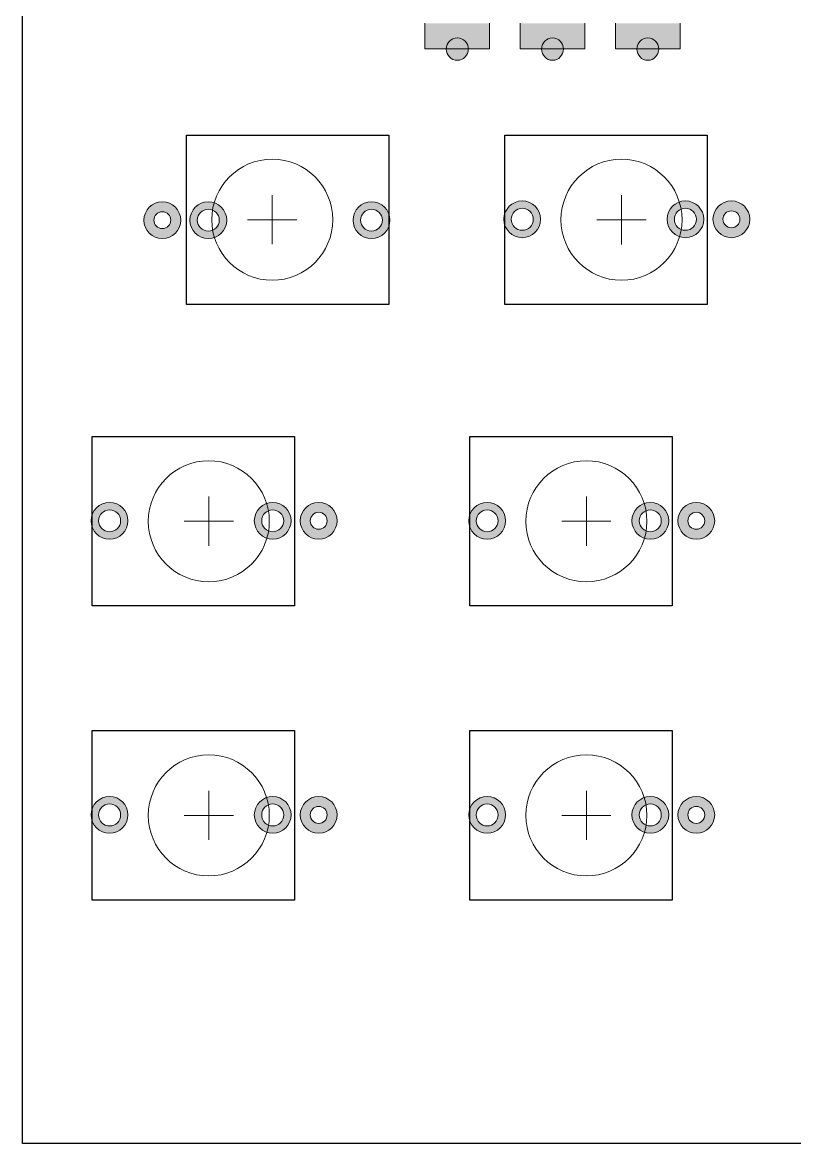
# Model space of a CAD drawing. Header units: millimetres. Extents: x 67 to 148, y 39 to 168.
# Drawn here: x 66.5 to 107.1, y 39.4 to 98.2 of the extents above; entities that cross this region are included whole.
import ezdxf

# ---------------------------------------------------------------- set-up
doc = ezdxf.new("R2010")
doc.units = ezdxf.units.MM
doc.header["$MEASUREMENT"] = 0
doc.layers.add('Layer 14', color=7, linetype='Continuous', lineweight=0)

msp = doc.modelspace()

# ---------------------------------------------------------------- hatches: boundary and pattern name
at = {"layer": 'Layer 14', "true_color": 0xe2e2dc, "transparency": 33554687}
h = msp.add_hatch(color=254, dxfattribs=at)
h.dxf.hatch_style = 2
h.paths.add_polyline_path([(87.655, 98.183), (87.655, 96.842), (91.056, 96.842), (91.056, 98.183)])
h = msp.add_hatch(color=254, dxfattribs=at)
h.dxf.hatch_style = 2
h.paths.add_polyline_path([(92.654, 98.183), (92.654, 96.842), (96.057, 96.842), (96.057, 98.183)])
h = msp.add_hatch(color=254, dxfattribs=at)
h.dxf.hatch_style = 2
h.paths.add_polyline_path([(97.654, 98.183), (97.654, 96.842), (101.057, 96.842), (101.057, 98.183)])
at = {"layer": 'Layer 14', "true_color": 0xb1b3b5, "transparency": 33554687}
h = msp.add_hatch(color=253, dxfattribs=at)
h.dxf.hatch_style = 2
edge = h.paths.add_edge_path()
edge.add_spline(control_points=[(89.933, 96.833), (89.933, 96.508), (89.675, 96.244), (89.356, 96.244), (89.037, 96.244), (88.779, 96.508), (88.779, 96.833), (88.779, 97.158), (89.037, 97.421), (89.356, 97.421), (89.675, 97.421), (89.933, 97.158), (89.933, 96.833)], knot_values=[0, 0, 0, 0, 1, 1, 1, 2, 2, 2, 3, 3, 3, 4, 4, 4, 4], degree=3, periodic=0)
h = msp.add_hatch(color=253, dxfattribs=at)
h.dxf.hatch_style = 2
edge = h.paths.add_edge_path()
edge.add_spline(control_points=[(94.933, 96.833), (94.933, 96.508), (94.675, 96.244), (94.356, 96.244), (94.037, 96.244), (93.779, 96.508), (93.779, 96.833), (93.779, 97.158), (94.037, 97.421), (94.356, 97.421), (94.675, 97.421), (94.933, 97.158), (94.933, 96.833)], knot_values=[0, 0, 0, 0, 1, 1, 1, 2, 2, 2, 3, 3, 3, 4, 4, 4, 4], degree=3, periodic=0)
h = msp.add_hatch(color=253, dxfattribs=at)
h.dxf.hatch_style = 2
edge = h.paths.add_edge_path()
edge.add_spline(control_points=[(99.932, 96.833), (99.932, 96.508), (99.674, 96.244), (99.356, 96.244), (99.037, 96.244), (98.778, 96.508), (98.778, 96.833), (98.778, 97.158), (99.037, 97.421), (99.356, 97.421), (99.674, 97.421), (99.932, 97.158), (99.932, 96.833)], knot_values=[0, 0, 0, 0, 1, 1, 1, 2, 2, 2, 3, 3, 3, 4, 4, 4, 4], degree=3, periodic=0)
at = {"layer": 'Layer 14', "true_color": 0xbbbdbf, "transparency": 33554687}
h = msp.add_hatch(color=9, dxfattribs=at)
h.dxf.hatch_style = 2
edge = h.paths.add_edge_path()
edge.add_spline(control_points=[(73.884, 88.819), (73.352, 88.819), (72.918, 88.386), (72.918, 87.854), (72.918, 87.322), (73.352, 86.889), (73.884, 86.889), (74.416, 86.889), (74.849, 87.322), (74.849, 87.854), (74.849, 88.386), (74.416, 88.819), (73.884, 88.819), (73.884, 88.819), (73.884, 88.819), (73.884, 88.819)], knot_values=[0, 0, 0, 0, 1, 1, 1, 2, 2, 2, 3, 3, 3, 4, 4, 4, 5, 5, 5, 5], degree=3, periodic=0)
edge = h.paths.add_edge_path()
edge.add_spline(control_points=[(73.884, 88.299), (74.129, 88.299), (74.328, 88.1), (74.328, 87.854), (74.328, 87.609), (74.129, 87.41), (73.884, 87.41), (73.638, 87.41), (73.439, 87.609), (73.439, 87.854), (73.439, 88.1), (73.638, 88.299), (73.884, 88.299)], knot_values=[0, 0, 0, 0, 1, 1, 1, 2, 2, 2, 3, 3, 3, 4, 4, 4, 4], degree=3, periodic=0)
edge.add_line((73.884, 88.299), (73.884, 88.299))
h = msp.add_hatch(color=9, dxfattribs=at)
h.dxf.hatch_style = 2
edge = h.paths.add_edge_path()
edge.add_spline(control_points=[(76.297, 88.819), (75.765, 88.819), (75.331, 88.386), (75.331, 87.854), (75.331, 87.322), (75.765, 86.889), (76.297, 86.889), (76.829, 86.889), (77.262, 87.322), (77.262, 87.854), (77.262, 88.386), (76.829, 88.819), (76.297, 88.819), (76.297, 88.819), (76.297, 88.819), (76.297, 88.819)], knot_values=[0, 0, 0, 0, 1, 1, 1, 2, 2, 2, 3, 3, 3, 4, 4, 4, 5, 5, 5, 5], degree=3, periodic=0)
edge = h.paths.add_edge_path()
edge.add_spline(control_points=[(76.297, 88.431), (76.615, 88.431), (76.873, 88.172), (76.873, 87.854), (76.873, 87.536), (76.615, 87.278), (76.297, 87.278), (75.978, 87.278), (75.72, 87.536), (75.72, 87.854), (75.72, 88.172), (75.978, 88.431), (76.297, 88.431)], knot_values=[0, 0, 0, 0, 1, 1, 1, 2, 2, 2, 3, 3, 3, 4, 4, 4, 4], degree=3, periodic=0)
edge.add_line((76.297, 88.431), (76.297, 88.431))
h = msp.add_hatch(color=9, dxfattribs=at)
h.dxf.hatch_style = 2
edge = h.paths.add_edge_path()
edge.add_spline(control_points=[(84.856, 88.819), (84.324, 88.819), (83.891, 88.386), (83.891, 87.854), (83.891, 87.322), (84.324, 86.889), (84.856, 86.889), (85.388, 86.889), (85.822, 87.322), (85.822, 87.854), (85.822, 88.386), (85.388, 88.819), (84.856, 88.819), (84.856, 88.819), (84.856, 88.819), (84.856, 88.819)], knot_values=[0, 0, 0, 0, 1, 1, 1, 2, 2, 2, 3, 3, 3, 4, 4, 4, 5, 5, 5, 5], degree=3, periodic=0)
edge = h.paths.add_edge_path()
edge.add_spline(control_points=[(84.856, 88.431), (85.175, 88.431), (85.433, 88.172), (85.433, 87.854), (85.433, 87.536), (85.175, 87.278), (84.856, 87.278), (84.538, 87.278), (84.28, 87.536), (84.28, 87.854), (84.28, 88.172), (84.538, 88.431), (84.856, 88.431)], knot_values=[0, 0, 0, 0, 1, 1, 1, 2, 2, 2, 3, 3, 3, 4, 4, 4, 4], degree=3, periodic=0)
edge.add_line((84.856, 88.431), (84.856, 88.431))
h = msp.add_hatch(color=9, dxfattribs=at)
h.dxf.hatch_style = 2
edge = h.paths.add_edge_path()
edge.add_spline(control_points=[(92.768, 86.935), (93.3, 86.935), (93.733, 87.368), (93.733, 87.9), (93.733, 88.432), (93.3, 88.865), (92.768, 88.865), (92.236, 88.865), (91.803, 88.432), (91.803, 87.9), (91.803, 87.368), (92.236, 86.935), (92.768, 86.935), (92.768, 86.935), (92.768, 86.935), (92.768, 86.935)], knot_values=[0, 0, 0, 0, 1, 1, 1, 2, 2, 2, 3, 3, 3, 4, 4, 4, 5, 5, 5, 5], degree=3, periodic=0)
edge = h.paths.add_edge_path()
edge.add_spline(control_points=[(92.768, 87.324), (92.45, 87.324), (92.192, 87.582), (92.192, 87.9), (92.192, 88.218), (92.45, 88.476), (92.768, 88.476), (93.086, 88.476), (93.345, 88.218), (93.345, 87.9), (93.345, 87.582), (93.086, 87.324), (92.768, 87.324)], knot_values=[0, 0, 0, 0, 1, 1, 1, 2, 2, 2, 3, 3, 3, 4, 4, 4, 4], degree=3, periodic=0)
edge.add_line((92.768, 87.324), (92.768, 87.324))
h = msp.add_hatch(color=9, dxfattribs=at)
h.dxf.hatch_style = 2
edge = h.paths.add_edge_path()
edge.add_spline(control_points=[(101.328, 86.935), (101.86, 86.935), (102.293, 87.368), (102.293, 87.9), (102.293, 88.432), (101.86, 88.865), (101.328, 88.865), (100.796, 88.865), (100.363, 88.432), (100.363, 87.9), (100.363, 87.368), (100.796, 86.935), (101.328, 86.935), (101.328, 86.935), (101.328, 86.935), (101.328, 86.935)], knot_values=[0, 0, 0, 0, 1, 1, 1, 2, 2, 2, 3, 3, 3, 4, 4, 4, 5, 5, 5, 5], degree=3, periodic=0)
edge = h.paths.add_edge_path()
edge.add_spline(control_points=[(101.328, 87.324), (101.009, 87.324), (100.751, 87.582), (100.751, 87.9), (100.751, 88.218), (101.009, 88.476), (101.328, 88.476), (101.646, 88.476), (101.904, 88.218), (101.904, 87.9), (101.904, 87.582), (101.646, 87.324), (101.328, 87.324)], knot_values=[0, 0, 0, 0, 1, 1, 1, 2, 2, 2, 3, 3, 3, 4, 4, 4, 4], degree=3, periodic=0)
edge.add_line((101.328, 87.324), (101.328, 87.324))
h = msp.add_hatch(color=9, dxfattribs=at)
h.dxf.hatch_style = 2
edge = h.paths.add_edge_path()
edge.add_spline(control_points=[(103.741, 86.935), (104.273, 86.935), (104.706, 87.368), (104.706, 87.9), (104.706, 88.432), (104.273, 88.865), (103.741, 88.865), (103.209, 88.865), (102.775, 88.432), (102.775, 87.9), (102.775, 87.368), (103.209, 86.935), (103.741, 86.935), (103.741, 86.935), (103.741, 86.935), (103.741, 86.935)], knot_values=[0, 0, 0, 0, 1, 1, 1, 2, 2, 2, 3, 3, 3, 4, 4, 4, 5, 5, 5, 5], degree=3, periodic=0)
edge = h.paths.add_edge_path()
edge.add_spline(control_points=[(103.741, 87.456), (103.495, 87.456), (103.296, 87.654), (103.296, 87.9), (103.296, 88.146), (103.495, 88.344), (103.741, 88.344), (103.986, 88.344), (104.185, 88.146), (104.185, 87.9), (104.185, 87.654), (103.986, 87.456), (103.741, 87.456)], knot_values=[0, 0, 0, 0, 1, 1, 1, 2, 2, 2, 3, 3, 3, 4, 4, 4, 4], degree=3, periodic=0)
edge.add_line((103.741, 87.456), (103.741, 87.456))
h = msp.add_hatch(color=9, dxfattribs=at)
h.dxf.hatch_style = 2
edge = h.paths.add_edge_path()
edge.add_spline(control_points=[(71.115, 71.119), (71.647, 71.119), (72.08, 71.552), (72.08, 72.084), (72.08, 72.616), (71.647, 73.049), (71.115, 73.049), (70.583, 73.049), (70.15, 72.616), (70.15, 72.084), (70.15, 71.552), (70.583, 71.119), (71.115, 71.119), (71.115, 71.119), (71.115, 71.119), (71.115, 71.119)], knot_values=[0, 0, 0, 0, 1, 1, 1, 2, 2, 2, 3, 3, 3, 4, 4, 4, 5, 5, 5, 5], degree=3, periodic=0)
edge = h.paths.add_edge_path()
edge.add_spline(control_points=[(71.115, 71.508), (70.797, 71.508), (70.539, 71.766), (70.539, 72.084), (70.539, 72.402), (70.797, 72.66), (71.115, 72.66), (71.433, 72.66), (71.692, 72.402), (71.692, 72.084), (71.692, 71.766), (71.433, 71.508), (71.115, 71.508)], knot_values=[0, 0, 0, 0, 1, 1, 1, 2, 2, 2, 3, 3, 3, 4, 4, 4, 4], degree=3, periodic=0)
edge.add_line((71.115, 71.508), (71.115, 71.508))
h = msp.add_hatch(color=9, dxfattribs=at)
h.dxf.hatch_style = 2
edge = h.paths.add_edge_path()
edge.add_spline(control_points=[(79.675, 71.119), (80.207, 71.119), (80.64, 71.552), (80.64, 72.084), (80.64, 72.616), (80.207, 73.049), (79.675, 73.049), (79.142, 73.049), (78.709, 72.616), (78.709, 72.084), (78.709, 71.552), (79.142, 71.119), (79.675, 71.119), (79.675, 71.119), (79.675, 71.119), (79.675, 71.119)], knot_values=[0, 0, 0, 0, 1, 1, 1, 2, 2, 2, 3, 3, 3, 4, 4, 4, 5, 5, 5, 5], degree=3, periodic=0)
edge = h.paths.add_edge_path()
edge.add_spline(control_points=[(79.675, 71.508), (79.356, 71.508), (79.098, 71.766), (79.098, 72.084), (79.098, 72.402), (79.356, 72.66), (79.675, 72.66), (79.993, 72.66), (80.251, 72.402), (80.251, 72.084), (80.251, 71.766), (79.993, 71.508), (79.675, 71.508)], knot_values=[0, 0, 0, 0, 1, 1, 1, 2, 2, 2, 3, 3, 3, 4, 4, 4, 4], degree=3, periodic=0)
edge.add_line((79.675, 71.508), (79.675, 71.508))
h = msp.add_hatch(color=9, dxfattribs=at)
h.dxf.hatch_style = 2
edge = h.paths.add_edge_path()
edge.add_spline(control_points=[(82.088, 71.119), (82.62, 71.119), (83.053, 71.552), (83.053, 72.084), (83.053, 72.616), (82.62, 73.049), (82.088, 73.049), (81.555, 73.049), (81.122, 72.616), (81.122, 72.084), (81.122, 71.552), (81.555, 71.119), (82.088, 71.119), (82.088, 71.119), (82.088, 71.119), (82.088, 71.119)], knot_values=[0, 0, 0, 0, 1, 1, 1, 2, 2, 2, 3, 3, 3, 4, 4, 4, 5, 5, 5, 5], degree=3, periodic=0)
edge = h.paths.add_edge_path()
edge.add_spline(control_points=[(82.088, 71.64), (81.842, 71.64), (81.643, 71.838), (81.643, 72.084), (81.643, 72.33), (81.842, 72.528), (82.088, 72.528), (82.333, 72.528), (82.532, 72.33), (82.532, 72.084), (82.532, 71.838), (82.333, 71.64), (82.088, 71.64)], knot_values=[0, 0, 0, 0, 1, 1, 1, 2, 2, 2, 3, 3, 3, 4, 4, 4, 4], degree=3, periodic=0)
edge.add_line((82.088, 71.64), (82.088, 71.64))
h = msp.add_hatch(color=9, dxfattribs=at)
h.dxf.hatch_style = 2
edge = h.paths.add_edge_path()
edge.add_spline(control_points=[(90.927, 71.119), (91.459, 71.119), (91.892, 71.552), (91.892, 72.084), (91.892, 72.616), (91.459, 73.049), (90.927, 73.049), (90.395, 73.049), (89.962, 72.616), (89.962, 72.084), (89.962, 71.552), (90.395, 71.119), (90.927, 71.119), (90.927, 71.119), (90.927, 71.119), (90.927, 71.119)], knot_values=[0, 0, 0, 0, 1, 1, 1, 2, 2, 2, 3, 3, 3, 4, 4, 4, 5, 5, 5, 5], degree=3, periodic=0)
edge = h.paths.add_edge_path()
edge.add_spline(control_points=[(90.927, 71.508), (90.609, 71.508), (90.351, 71.766), (90.351, 72.084), (90.351, 72.402), (90.609, 72.66), (90.927, 72.66), (91.245, 72.66), (91.504, 72.402), (91.504, 72.084), (91.504, 71.766), (91.245, 71.508), (90.927, 71.508)], knot_values=[0, 0, 0, 0, 1, 1, 1, 2, 2, 2, 3, 3, 3, 4, 4, 4, 4], degree=3, periodic=0)
edge.add_line((90.927, 71.508), (90.927, 71.508))
h = msp.add_hatch(color=9, dxfattribs=at)
h.dxf.hatch_style = 2
edge = h.paths.add_edge_path()
edge.add_spline(control_points=[(99.487, 71.119), (100.019, 71.119), (100.452, 71.552), (100.452, 72.084), (100.452, 72.616), (100.019, 73.049), (99.487, 73.049), (98.954, 73.049), (98.521, 72.616), (98.521, 72.084), (98.521, 71.552), (98.954, 71.119), (99.487, 71.119), (99.487, 71.119), (99.487, 71.119), (99.487, 71.119)], knot_values=[0, 0, 0, 0, 1, 1, 1, 2, 2, 2, 3, 3, 3, 4, 4, 4, 5, 5, 5, 5], degree=3, periodic=0)
edge = h.paths.add_edge_path()
edge.add_spline(control_points=[(99.487, 71.508), (99.168, 71.508), (98.91, 71.766), (98.91, 72.084), (98.91, 72.402), (99.168, 72.66), (99.487, 72.66), (99.805, 72.66), (100.063, 72.402), (100.063, 72.084), (100.063, 71.766), (99.805, 71.508), (99.487, 71.508)], knot_values=[0, 0, 0, 0, 1, 1, 1, 2, 2, 2, 3, 3, 3, 4, 4, 4, 4], degree=3, periodic=0)
edge.add_line((99.487, 71.508), (99.487, 71.508))
h = msp.add_hatch(color=9, dxfattribs=at)
h.dxf.hatch_style = 2
edge = h.paths.add_edge_path()
edge.add_spline(control_points=[(101.9, 71.119), (102.432, 71.119), (102.865, 71.552), (102.865, 72.084), (102.865, 72.616), (102.432, 73.049), (101.9, 73.049), (101.367, 73.049), (100.934, 72.616), (100.934, 72.084), (100.934, 71.552), (101.367, 71.119), (101.9, 71.119), (101.9, 71.119), (101.9, 71.119), (101.9, 71.119)], knot_values=[0, 0, 0, 0, 1, 1, 1, 2, 2, 2, 3, 3, 3, 4, 4, 4, 5, 5, 5, 5], degree=3, periodic=0)
edge = h.paths.add_edge_path()
edge.add_spline(control_points=[(101.9, 71.64), (101.654, 71.64), (101.455, 71.838), (101.455, 72.084), (101.455, 72.33), (101.654, 72.528), (101.9, 72.528), (102.145, 72.528), (102.344, 72.33), (102.344, 72.084), (102.344, 71.838), (102.145, 71.64), (101.9, 71.64)], knot_values=[0, 0, 0, 0, 1, 1, 1, 2, 2, 2, 3, 3, 3, 4, 4, 4, 4], degree=3, periodic=0)
edge.add_line((101.9, 71.64), (101.9, 71.64))
h = msp.add_hatch(color=9, dxfattribs=at)
h.dxf.hatch_style = 2
edge = h.paths.add_edge_path()
edge.add_spline(control_points=[(71.115, 55.688), (71.647, 55.688), (72.08, 56.12), (72.08, 56.653), (72.08, 57.185), (71.647, 57.618), (71.115, 57.618), (70.583, 57.618), (70.15, 57.185), (70.15, 56.653), (70.15, 56.12), (70.583, 55.688), (71.115, 55.688), (71.115, 55.688), (71.115, 55.688), (71.115, 55.688)], knot_values=[0, 0, 0, 0, 1, 1, 1, 2, 2, 2, 3, 3, 3, 4, 4, 4, 5, 5, 5, 5], degree=3, periodic=0)
edge = h.paths.add_edge_path()
edge.add_spline(control_points=[(71.115, 56.076), (70.797, 56.076), (70.539, 56.334), (70.539, 56.653), (70.539, 56.971), (70.797, 57.229), (71.115, 57.229), (71.433, 57.229), (71.692, 56.971), (71.692, 56.653), (71.692, 56.334), (71.433, 56.076), (71.115, 56.076)], knot_values=[0, 0, 0, 0, 1, 1, 1, 2, 2, 2, 3, 3, 3, 4, 4, 4, 4], degree=3, periodic=0)
edge.add_line((71.115, 56.076), (71.115, 56.076))
h = msp.add_hatch(color=9, dxfattribs=at)
h.dxf.hatch_style = 2
edge = h.paths.add_edge_path()
edge.add_spline(control_points=[(79.675, 55.688), (80.207, 55.688), (80.64, 56.12), (80.64, 56.653), (80.64, 57.185), (80.207, 57.618), (79.675, 57.618), (79.142, 57.618), (78.709, 57.185), (78.709, 56.653), (78.709, 56.12), (79.142, 55.688), (79.675, 55.688), (79.675, 55.688), (79.675, 55.688), (79.675, 55.688)], knot_values=[0, 0, 0, 0, 1, 1, 1, 2, 2, 2, 3, 3, 3, 4, 4, 4, 5, 5, 5, 5], degree=3, periodic=0)
edge = h.paths.add_edge_path()
edge.add_spline(control_points=[(79.675, 56.076), (79.356, 56.076), (79.098, 56.334), (79.098, 56.653), (79.098, 56.971), (79.356, 57.229), (79.675, 57.229), (79.993, 57.229), (80.251, 56.971), (80.251, 56.653), (80.251, 56.334), (79.993, 56.076), (79.675, 56.076)], knot_values=[0, 0, 0, 0, 1, 1, 1, 2, 2, 2, 3, 3, 3, 4, 4, 4, 4], degree=3, periodic=0)
edge.add_line((79.675, 56.076), (79.675, 56.076))
h = msp.add_hatch(color=9, dxfattribs=at)
h.dxf.hatch_style = 2
edge = h.paths.add_edge_path()
edge.add_spline(control_points=[(82.088, 55.688), (82.62, 55.688), (83.053, 56.12), (83.053, 56.653), (83.053, 57.185), (82.62, 57.618), (82.088, 57.618), (81.555, 57.618), (81.122, 57.185), (81.122, 56.653), (81.122, 56.12), (81.555, 55.688), (82.088, 55.688), (82.088, 55.688), (82.088, 55.688), (82.088, 55.688)], knot_values=[0, 0, 0, 0, 1, 1, 1, 2, 2, 2, 3, 3, 3, 4, 4, 4, 5, 5, 5, 5], degree=3, periodic=0)
edge = h.paths.add_edge_path()
edge.add_spline(control_points=[(82.088, 56.208), (81.842, 56.208), (81.643, 56.407), (81.643, 56.653), (81.643, 56.898), (81.842, 57.097), (82.088, 57.097), (82.333, 57.097), (82.532, 56.898), (82.532, 56.653), (82.532, 56.407), (82.333, 56.208), (82.088, 56.208)], knot_values=[0, 0, 0, 0, 1, 1, 1, 2, 2, 2, 3, 3, 3, 4, 4, 4, 4], degree=3, periodic=0)
edge.add_line((82.088, 56.208), (82.088, 56.208))
h = msp.add_hatch(color=9, dxfattribs=at)
h.dxf.hatch_style = 2
edge = h.paths.add_edge_path()
edge.add_spline(control_points=[(90.927, 55.688), (91.459, 55.688), (91.892, 56.12), (91.892, 56.653), (91.892, 57.185), (91.459, 57.618), (90.927, 57.618), (90.395, 57.618), (89.962, 57.185), (89.962, 56.653), (89.962, 56.12), (90.395, 55.688), (90.927, 55.688), (90.927, 55.688), (90.927, 55.688), (90.927, 55.688)], knot_values=[0, 0, 0, 0, 1, 1, 1, 2, 2, 2, 3, 3, 3, 4, 4, 4, 5, 5, 5, 5], degree=3, periodic=0)
edge = h.paths.add_edge_path()
edge.add_spline(control_points=[(90.927, 56.076), (90.609, 56.076), (90.351, 56.334), (90.351, 56.653), (90.351, 56.971), (90.609, 57.229), (90.927, 57.229), (91.245, 57.229), (91.504, 56.971), (91.504, 56.653), (91.504, 56.334), (91.245, 56.076), (90.927, 56.076)], knot_values=[0, 0, 0, 0, 1, 1, 1, 2, 2, 2, 3, 3, 3, 4, 4, 4, 4], degree=3, periodic=0)
edge.add_line((90.927, 56.076), (90.927, 56.076))
h = msp.add_hatch(color=9, dxfattribs=at)
h.dxf.hatch_style = 2
edge = h.paths.add_edge_path()
edge.add_spline(control_points=[(99.487, 55.688), (100.019, 55.688), (100.452, 56.12), (100.452, 56.653), (100.452, 57.185), (100.019, 57.618), (99.487, 57.618), (98.954, 57.618), (98.521, 57.185), (98.521, 56.653), (98.521, 56.12), (98.954, 55.688), (99.487, 55.688), (99.487, 55.688), (99.487, 55.688), (99.487, 55.688)], knot_values=[0, 0, 0, 0, 1, 1, 1, 2, 2, 2, 3, 3, 3, 4, 4, 4, 5, 5, 5, 5], degree=3, periodic=0)
edge = h.paths.add_edge_path()
edge.add_spline(control_points=[(99.487, 56.076), (99.168, 56.076), (98.91, 56.334), (98.91, 56.653), (98.91, 56.971), (99.168, 57.229), (99.487, 57.229), (99.805, 57.229), (100.063, 56.971), (100.063, 56.653), (100.063, 56.334), (99.805, 56.076), (99.487, 56.076)], knot_values=[0, 0, 0, 0, 1, 1, 1, 2, 2, 2, 3, 3, 3, 4, 4, 4, 4], degree=3, periodic=0)
edge.add_line((99.487, 56.076), (99.487, 56.076))
h = msp.add_hatch(color=9, dxfattribs=at)
h.dxf.hatch_style = 2
edge = h.paths.add_edge_path()
edge.add_spline(control_points=[(101.9, 55.688), (102.432, 55.688), (102.865, 56.12), (102.865, 56.653), (102.865, 57.185), (102.432, 57.618), (101.9, 57.618), (101.367, 57.618), (100.934, 57.185), (100.934, 56.653), (100.934, 56.12), (101.367, 55.688), (101.9, 55.688), (101.9, 55.688), (101.9, 55.688), (101.9, 55.688)], knot_values=[0, 0, 0, 0, 1, 1, 1, 2, 2, 2, 3, 3, 3, 4, 4, 4, 5, 5, 5, 5], degree=3, periodic=0)
edge = h.paths.add_edge_path()
edge.add_spline(control_points=[(101.9, 56.208), (101.654, 56.208), (101.455, 56.407), (101.455, 56.653), (101.455, 56.898), (101.654, 57.097), (101.9, 57.097), (102.145, 57.097), (102.344, 56.898), (102.344, 56.653), (102.344, 56.407), (102.145, 56.208), (101.9, 56.208)], knot_values=[0, 0, 0, 0, 1, 1, 1, 2, 2, 2, 3, 3, 3, 4, 4, 4, 4], degree=3, periodic=0)
edge.add_line((101.9, 56.208), (101.9, 56.208))

# ---------------------------------------------------------------- linework, layer by layer
at = {"layer": 'Layer 14', "color": 7, "lineweight": 18, "true_color": 0xffffff}
for p, q in [((79.649, 86.588), (79.649, 89.167)), ((97.975, 89.166), (97.975, 86.587)), ((80.939, 87.877), (78.36, 87.877)), ((96.686, 87.877), (99.264, 87.877)), ((76.322, 73.35), (76.322, 70.771)), ((96.134, 73.35), (96.134, 70.771)), ((75.033, 72.061), (77.611, 72.061)), ((94.845, 72.061), (97.423, 72.061)), ((76.322, 57.919), (76.322, 55.34)), ((96.134, 57.919), (96.134, 55.34)), ((75.033, 56.63), (77.611, 56.63)), ((94.845, 56.63), (97.423, 56.63))]:
    msp.add_line(p, q, dxfattribs=at)
at = {"layer": 'Layer 14', "color": 7, "lineweight": 25, "true_color": 0xffffff}
msp.add_lwpolyline([(147.569, 39.412), (66.543, 39.412), (66.543, 167.912), (147.569, 167.912)], close=True, dxfattribs=at)
at = {"layer": 'Layer 14', "color": 7, "lineweight": 9, "true_color": 0xffffff}
for points in [[(87.655, 98.183), (87.655, 96.842), (91.056, 96.842), (91.056, 98.183)], [(92.654, 98.183), (92.654, 96.842), (96.057, 96.842), (96.057, 98.183)], [(97.654, 98.183), (97.654, 96.842), (101.057, 96.842), (101.057, 98.183)]]:
    msp.add_lwpolyline(points, dxfattribs=at)
at = {"layer": 'Layer 14', "color": 7, "lineweight": 30, "true_color": 0xffffff}
for points in [[(75.154, 83.432), (75.154, 92.322), (85.771, 92.322), (85.771, 83.432)], [(102.471, 92.322), (102.471, 83.432), (91.854, 83.432), (91.854, 92.322)], [(80.818, 76.506), (80.818, 67.616), (70.201, 67.616), (70.201, 76.506)], [(100.63, 76.506), (100.63, 67.616), (90.013, 67.616), (90.013, 76.506)], [(80.818, 61.075), (80.818, 52.185), (70.201, 52.185), (70.201, 61.075)], [(100.63, 61.075), (100.63, 52.185), (90.013, 52.185), (90.013, 61.075)]]:
    msp.add_lwpolyline(points, close=True, dxfattribs=at)
at = {"layer": 'Layer 14', "color": 7, "lineweight": 18, "true_color": 0xffffff}
for centre in [(79.649, 87.878), (97.975, 87.877), (76.322, 72.061), (96.134, 72.061), (76.322, 56.629), (96.134, 56.629)]:
    msp.add_circle(centre, 3.175, dxfattribs=at)
at = {"layer": 'Layer 14', "color": 7, "lineweight": 9, "true_color": 0xffffff}
for points in [[(89.933, 96.833), (89.933, 96.508), (89.675, 96.244), (89.356, 96.244), (89.037, 96.244), (88.779, 96.508), (88.779, 96.833), (88.779, 97.158), (89.037, 97.421), (89.356, 97.421), (89.675, 97.421), (89.933, 97.158), (89.933, 96.833)], [(94.933, 96.833), (94.933, 96.508), (94.675, 96.244), (94.356, 96.244), (94.037, 96.244), (93.779, 96.508), (93.779, 96.833), (93.779, 97.158), (94.037, 97.421), (94.356, 97.421), (94.675, 97.421), (94.933, 97.158), (94.933, 96.833)], [(99.932, 96.833), (99.932, 96.508), (99.674, 96.244), (99.356, 96.244), (99.037, 96.244), (98.778, 96.508), (98.778, 96.833), (98.778, 97.158), (99.037, 97.421), (99.356, 97.421), (99.674, 97.421), (99.932, 97.158), (99.932, 96.833)]]:
    msp.add_open_spline(points, degree=3, knots=[0, 0, 0, 0, 1, 1, 1, 2, 2, 2, 3, 3, 3, 4, 4, 4, 4], dxfattribs=at)
at = {"layer": 'Layer 14', "color": 7, "lineweight": 0, "true_color": 0xffffff}
for points, knots in [([(73.884, 88.819), (73.352, 88.819), (72.918, 88.386), (72.918, 87.854), (72.918, 87.322), (73.352, 86.889), (73.884, 86.889), (74.416, 86.889), (74.849, 87.322), (74.849, 87.854), (74.849, 88.386), (74.416, 88.819), (73.884, 88.819), (73.884, 88.819), (73.884, 88.819), (73.884, 88.819)], [0, 0, 0, 0, 1, 1, 1, 2, 2, 2, 3, 3, 3, 4, 4, 4, 5, 5, 5, 5]), ([(76.297, 88.819), (75.765, 88.819), (75.331, 88.386), (75.331, 87.854), (75.331, 87.322), (75.765, 86.889), (76.297, 86.889), (76.829, 86.889), (77.262, 87.322), (77.262, 87.854), (77.262, 88.386), (76.829, 88.819), (76.297, 88.819), (76.297, 88.819), (76.297, 88.819), (76.297, 88.819)], [0, 0, 0, 0, 1, 1, 1, 2, 2, 2, 3, 3, 3, 4, 4, 4, 5, 5, 5, 5]), ([(84.856, 88.819), (84.324, 88.819), (83.891, 88.386), (83.891, 87.854), (83.891, 87.322), (84.324, 86.889), (84.856, 86.889), (85.388, 86.889), (85.822, 87.322), (85.822, 87.854), (85.822, 88.386), (85.388, 88.819), (84.856, 88.819), (84.856, 88.819), (84.856, 88.819), (84.856, 88.819)], [0, 0, 0, 0, 1, 1, 1, 2, 2, 2, 3, 3, 3, 4, 4, 4, 5, 5, 5, 5]), ([(92.768, 86.935), (93.3, 86.935), (93.733, 87.368), (93.733, 87.9), (93.733, 88.432), (93.3, 88.865), (92.768, 88.865), (92.236, 88.865), (91.803, 88.432), (91.803, 87.9), (91.803, 87.368), (92.236, 86.935), (92.768, 86.935), (92.768, 86.935), (92.768, 86.935), (92.768, 86.935)], [0, 0, 0, 0, 1, 1, 1, 2, 2, 2, 3, 3, 3, 4, 4, 4, 5, 5, 5, 5]), ([(101.328, 86.935), (101.86, 86.935), (102.293, 87.368), (102.293, 87.9), (102.293, 88.432), (101.86, 88.865), (101.328, 88.865), (100.796, 88.865), (100.363, 88.432), (100.363, 87.9), (100.363, 87.368), (100.796, 86.935), (101.328, 86.935), (101.328, 86.935), (101.328, 86.935), (101.328, 86.935)], [0, 0, 0, 0, 1, 1, 1, 2, 2, 2, 3, 3, 3, 4, 4, 4, 5, 5, 5, 5]), ([(103.741, 86.935), (104.273, 86.935), (104.706, 87.368), (104.706, 87.9), (104.706, 88.432), (104.273, 88.865), (103.741, 88.865), (103.209, 88.865), (102.775, 88.432), (102.775, 87.9), (102.775, 87.368), (103.209, 86.935), (103.741, 86.935), (103.741, 86.935), (103.741, 86.935), (103.741, 86.935)], [0, 0, 0, 0, 1, 1, 1, 2, 2, 2, 3, 3, 3, 4, 4, 4, 5, 5, 5, 5]), ([(73.884, 88.299), (74.129, 88.299), (74.328, 88.1), (74.328, 87.854), (74.328, 87.609), (74.129, 87.41), (73.884, 87.41), (73.638, 87.41), (73.439, 87.609), (73.439, 87.854), (73.439, 88.1), (73.638, 88.299), (73.884, 88.299)], [0, 0, 0, 0, 1, 1, 1, 2, 2, 2, 3, 3, 3, 4, 4, 4, 4]), ([(76.297, 88.431), (76.615, 88.431), (76.873, 88.172), (76.873, 87.854), (76.873, 87.536), (76.615, 87.278), (76.297, 87.278), (75.978, 87.278), (75.72, 87.536), (75.72, 87.854), (75.72, 88.172), (75.978, 88.431), (76.297, 88.431)], [0, 0, 0, 0, 1, 1, 1, 2, 2, 2, 3, 3, 3, 4, 4, 4, 4]), ([(84.856, 88.431), (85.175, 88.431), (85.433, 88.172), (85.433, 87.854), (85.433, 87.536), (85.175, 87.278), (84.856, 87.278), (84.538, 87.278), (84.28, 87.536), (84.28, 87.854), (84.28, 88.172), (84.538, 88.431), (84.856, 88.431)], [0, 0, 0, 0, 1, 1, 1, 2, 2, 2, 3, 3, 3, 4, 4, 4, 4]), ([(92.768, 87.324), (92.45, 87.324), (92.192, 87.582), (92.192, 87.9), (92.192, 88.218), (92.45, 88.476), (92.768, 88.476), (93.086, 88.476), (93.345, 88.218), (93.345, 87.9), (93.345, 87.582), (93.086, 87.324), (92.768, 87.324)], [0, 0, 0, 0, 1, 1, 1, 2, 2, 2, 3, 3, 3, 4, 4, 4, 4]), ([(101.328, 87.324), (101.009, 87.324), (100.751, 87.582), (100.751, 87.9), (100.751, 88.218), (101.009, 88.476), (101.328, 88.476), (101.646, 88.476), (101.904, 88.218), (101.904, 87.9), (101.904, 87.582), (101.646, 87.324), (101.328, 87.324)], [0, 0, 0, 0, 1, 1, 1, 2, 2, 2, 3, 3, 3, 4, 4, 4, 4]), ([(103.741, 87.456), (103.495, 87.456), (103.296, 87.654), (103.296, 87.9), (103.296, 88.146), (103.495, 88.344), (103.741, 88.344), (103.986, 88.344), (104.185, 88.146), (104.185, 87.9), (104.185, 87.654), (103.986, 87.456), (103.741, 87.456)], [0, 0, 0, 0, 1, 1, 1, 2, 2, 2, 3, 3, 3, 4, 4, 4, 4]), ([(71.115, 71.119), (71.647, 71.119), (72.08, 71.552), (72.08, 72.084), (72.08, 72.616), (71.647, 73.049), (71.115, 73.049), (70.583, 73.049), (70.15, 72.616), (70.15, 72.084), (70.15, 71.552), (70.583, 71.119), (71.115, 71.119), (71.115, 71.119), (71.115, 71.119), (71.115, 71.119)], [0, 0, 0, 0, 1, 1, 1, 2, 2, 2, 3, 3, 3, 4, 4, 4, 5, 5, 5, 5]), ([(79.675, 71.119), (80.207, 71.119), (80.64, 71.552), (80.64, 72.084), (80.64, 72.616), (80.207, 73.049), (79.675, 73.049), (79.142, 73.049), (78.709, 72.616), (78.709, 72.084), (78.709, 71.552), (79.142, 71.119), (79.675, 71.119), (79.675, 71.119), (79.675, 71.119), (79.675, 71.119)], [0, 0, 0, 0, 1, 1, 1, 2, 2, 2, 3, 3, 3, 4, 4, 4, 5, 5, 5, 5]), ([(82.088, 71.119), (82.62, 71.119), (83.053, 71.552), (83.053, 72.084), (83.053, 72.616), (82.62, 73.049), (82.088, 73.049), (81.555, 73.049), (81.122, 72.616), (81.122, 72.084), (81.122, 71.552), (81.555, 71.119), (82.088, 71.119), (82.088, 71.119), (82.088, 71.119), (82.088, 71.119)], [0, 0, 0, 0, 1, 1, 1, 2, 2, 2, 3, 3, 3, 4, 4, 4, 5, 5, 5, 5]), ([(90.927, 71.119), (91.459, 71.119), (91.892, 71.552), (91.892, 72.084), (91.892, 72.616), (91.459, 73.049), (90.927, 73.049), (90.395, 73.049), (89.962, 72.616), (89.962, 72.084), (89.962, 71.552), (90.395, 71.119), (90.927, 71.119), (90.927, 71.119), (90.927, 71.119), (90.927, 71.119)], [0, 0, 0, 0, 1, 1, 1, 2, 2, 2, 3, 3, 3, 4, 4, 4, 5, 5, 5, 5]), ([(99.487, 71.119), (100.019, 71.119), (100.452, 71.552), (100.452, 72.084), (100.452, 72.616), (100.019, 73.049), (99.487, 73.049), (98.954, 73.049), (98.521, 72.616), (98.521, 72.084), (98.521, 71.552), (98.954, 71.119), (99.487, 71.119), (99.487, 71.119), (99.487, 71.119), (99.487, 71.119)], [0, 0, 0, 0, 1, 1, 1, 2, 2, 2, 3, 3, 3, 4, 4, 4, 5, 5, 5, 5]), ([(101.9, 71.119), (102.432, 71.119), (102.865, 71.552), (102.865, 72.084), (102.865, 72.616), (102.432, 73.049), (101.9, 73.049), (101.367, 73.049), (100.934, 72.616), (100.934, 72.084), (100.934, 71.552), (101.367, 71.119), (101.9, 71.119), (101.9, 71.119), (101.9, 71.119), (101.9, 71.119)], [0, 0, 0, 0, 1, 1, 1, 2, 2, 2, 3, 3, 3, 4, 4, 4, 5, 5, 5, 5]), ([(71.115, 71.508), (70.797, 71.508), (70.539, 71.766), (70.539, 72.084), (70.539, 72.402), (70.797, 72.66), (71.115, 72.66), (71.433, 72.66), (71.692, 72.402), (71.692, 72.084), (71.692, 71.766), (71.433, 71.508), (71.115, 71.508)], [0, 0, 0, 0, 1, 1, 1, 2, 2, 2, 3, 3, 3, 4, 4, 4, 4]), ([(79.675, 71.508), (79.356, 71.508), (79.098, 71.766), (79.098, 72.084), (79.098, 72.402), (79.356, 72.66), (79.675, 72.66), (79.993, 72.66), (80.251, 72.402), (80.251, 72.084), (80.251, 71.766), (79.993, 71.508), (79.675, 71.508)], [0, 0, 0, 0, 1, 1, 1, 2, 2, 2, 3, 3, 3, 4, 4, 4, 4]), ([(82.088, 71.64), (81.842, 71.64), (81.643, 71.838), (81.643, 72.084), (81.643, 72.33), (81.842, 72.528), (82.088, 72.528), (82.333, 72.528), (82.532, 72.33), (82.532, 72.084), (82.532, 71.838), (82.333, 71.64), (82.088, 71.64)], [0, 0, 0, 0, 1, 1, 1, 2, 2, 2, 3, 3, 3, 4, 4, 4, 4]), ([(90.927, 71.508), (90.609, 71.508), (90.351, 71.766), (90.351, 72.084), (90.351, 72.402), (90.609, 72.66), (90.927, 72.66), (91.245, 72.66), (91.504, 72.402), (91.504, 72.084), (91.504, 71.766), (91.245, 71.508), (90.927, 71.508)], [0, 0, 0, 0, 1, 1, 1, 2, 2, 2, 3, 3, 3, 4, 4, 4, 4]), ([(99.487, 71.508), (99.168, 71.508), (98.91, 71.766), (98.91, 72.084), (98.91, 72.402), (99.168, 72.66), (99.487, 72.66), (99.805, 72.66), (100.063, 72.402), (100.063, 72.084), (100.063, 71.766), (99.805, 71.508), (99.487, 71.508)], [0, 0, 0, 0, 1, 1, 1, 2, 2, 2, 3, 3, 3, 4, 4, 4, 4]), ([(101.9, 71.64), (101.654, 71.64), (101.455, 71.838), (101.455, 72.084), (101.455, 72.33), (101.654, 72.528), (101.9, 72.528), (102.145, 72.528), (102.344, 72.33), (102.344, 72.084), (102.344, 71.838), (102.145, 71.64), (101.9, 71.64)], [0, 0, 0, 0, 1, 1, 1, 2, 2, 2, 3, 3, 3, 4, 4, 4, 4]), ([(71.115, 55.688), (71.647, 55.688), (72.08, 56.12), (72.08, 56.653), (72.08, 57.185), (71.647, 57.618), (71.115, 57.618), (70.583, 57.618), (70.15, 57.185), (70.15, 56.653), (70.15, 56.12), (70.583, 55.688), (71.115, 55.688), (71.115, 55.688), (71.115, 55.688), (71.115, 55.688)], [0, 0, 0, 0, 1, 1, 1, 2, 2, 2, 3, 3, 3, 4, 4, 4, 5, 5, 5, 5]), ([(71.115, 56.076), (70.797, 56.076), (70.539, 56.334), (70.539, 56.653), (70.539, 56.971), (70.797, 57.229), (71.115, 57.229), (71.433, 57.229), (71.692, 56.971), (71.692, 56.653), (71.692, 56.334), (71.433, 56.076), (71.115, 56.076)], [0, 0, 0, 0, 1, 1, 1, 2, 2, 2, 3, 3, 3, 4, 4, 4, 4]), ([(79.675, 55.688), (80.207, 55.688), (80.64, 56.12), (80.64, 56.653), (80.64, 57.185), (80.207, 57.618), (79.675, 57.618), (79.142, 57.618), (78.709, 57.185), (78.709, 56.653), (78.709, 56.12), (79.142, 55.688), (79.675, 55.688), (79.675, 55.688), (79.675, 55.688), (79.675, 55.688)], [0, 0, 0, 0, 1, 1, 1, 2, 2, 2, 3, 3, 3, 4, 4, 4, 5, 5, 5, 5]), ([(79.675, 56.076), (79.356, 56.076), (79.098, 56.334), (79.098, 56.653), (79.098, 56.971), (79.356, 57.229), (79.675, 57.229), (79.993, 57.229), (80.251, 56.971), (80.251, 56.653), (80.251, 56.334), (79.993, 56.076), (79.675, 56.076)], [0, 0, 0, 0, 1, 1, 1, 2, 2, 2, 3, 3, 3, 4, 4, 4, 4]), ([(82.088, 55.688), (82.62, 55.688), (83.053, 56.12), (83.053, 56.653), (83.053, 57.185), (82.62, 57.618), (82.088, 57.618), (81.555, 57.618), (81.122, 57.185), (81.122, 56.653), (81.122, 56.12), (81.555, 55.688), (82.088, 55.688), (82.088, 55.688), (82.088, 55.688), (82.088, 55.688)], [0, 0, 0, 0, 1, 1, 1, 2, 2, 2, 3, 3, 3, 4, 4, 4, 5, 5, 5, 5]), ([(82.088, 56.208), (81.842, 56.208), (81.643, 56.407), (81.643, 56.653), (81.643, 56.898), (81.842, 57.097), (82.088, 57.097), (82.333, 57.097), (82.532, 56.898), (82.532, 56.653), (82.532, 56.407), (82.333, 56.208), (82.088, 56.208)], [0, 0, 0, 0, 1, 1, 1, 2, 2, 2, 3, 3, 3, 4, 4, 4, 4]), ([(90.927, 55.688), (91.459, 55.688), (91.892, 56.12), (91.892, 56.653), (91.892, 57.185), (91.459, 57.618), (90.927, 57.618), (90.395, 57.618), (89.962, 57.185), (89.962, 56.653), (89.962, 56.12), (90.395, 55.688), (90.927, 55.688), (90.927, 55.688), (90.927, 55.688), (90.927, 55.688)], [0, 0, 0, 0, 1, 1, 1, 2, 2, 2, 3, 3, 3, 4, 4, 4, 5, 5, 5, 5]), ([(90.927, 56.076), (90.609, 56.076), (90.351, 56.334), (90.351, 56.653), (90.351, 56.971), (90.609, 57.229), (90.927, 57.229), (91.245, 57.229), (91.504, 56.971), (91.504, 56.653), (91.504, 56.334), (91.245, 56.076), (90.927, 56.076)], [0, 0, 0, 0, 1, 1, 1, 2, 2, 2, 3, 3, 3, 4, 4, 4, 4]), ([(99.487, 55.688), (100.019, 55.688), (100.452, 56.12), (100.452, 56.653), (100.452, 57.185), (100.019, 57.618), (99.487, 57.618), (98.954, 57.618), (98.521, 57.185), (98.521, 56.653), (98.521, 56.12), (98.954, 55.688), (99.487, 55.688), (99.487, 55.688), (99.487, 55.688), (99.487, 55.688)], [0, 0, 0, 0, 1, 1, 1, 2, 2, 2, 3, 3, 3, 4, 4, 4, 5, 5, 5, 5]), ([(99.487, 56.076), (99.168, 56.076), (98.91, 56.334), (98.91, 56.653), (98.91, 56.971), (99.168, 57.229), (99.487, 57.229), (99.805, 57.229), (100.063, 56.971), (100.063, 56.653), (100.063, 56.334), (99.805, 56.076), (99.487, 56.076)], [0, 0, 0, 0, 1, 1, 1, 2, 2, 2, 3, 3, 3, 4, 4, 4, 4]), ([(101.9, 55.688), (102.432, 55.688), (102.865, 56.12), (102.865, 56.653), (102.865, 57.185), (102.432, 57.618), (101.9, 57.618), (101.367, 57.618), (100.934, 57.185), (100.934, 56.653), (100.934, 56.12), (101.367, 55.688), (101.9, 55.688), (101.9, 55.688), (101.9, 55.688), (101.9, 55.688)], [0, 0, 0, 0, 1, 1, 1, 2, 2, 2, 3, 3, 3, 4, 4, 4, 5, 5, 5, 5]), ([(101.9, 56.208), (101.654, 56.208), (101.455, 56.407), (101.455, 56.653), (101.455, 56.898), (101.654, 57.097), (101.9, 57.097), (102.145, 57.097), (102.344, 56.898), (102.344, 56.653), (102.344, 56.407), (102.145, 56.208), (101.9, 56.208)], [0, 0, 0, 0, 1, 1, 1, 2, 2, 2, 3, 3, 3, 4, 4, 4, 4])]:
    msp.add_open_spline(points, degree=3, knots=knots, dxfattribs=at)

doc.saveas('drawing.dxf')
